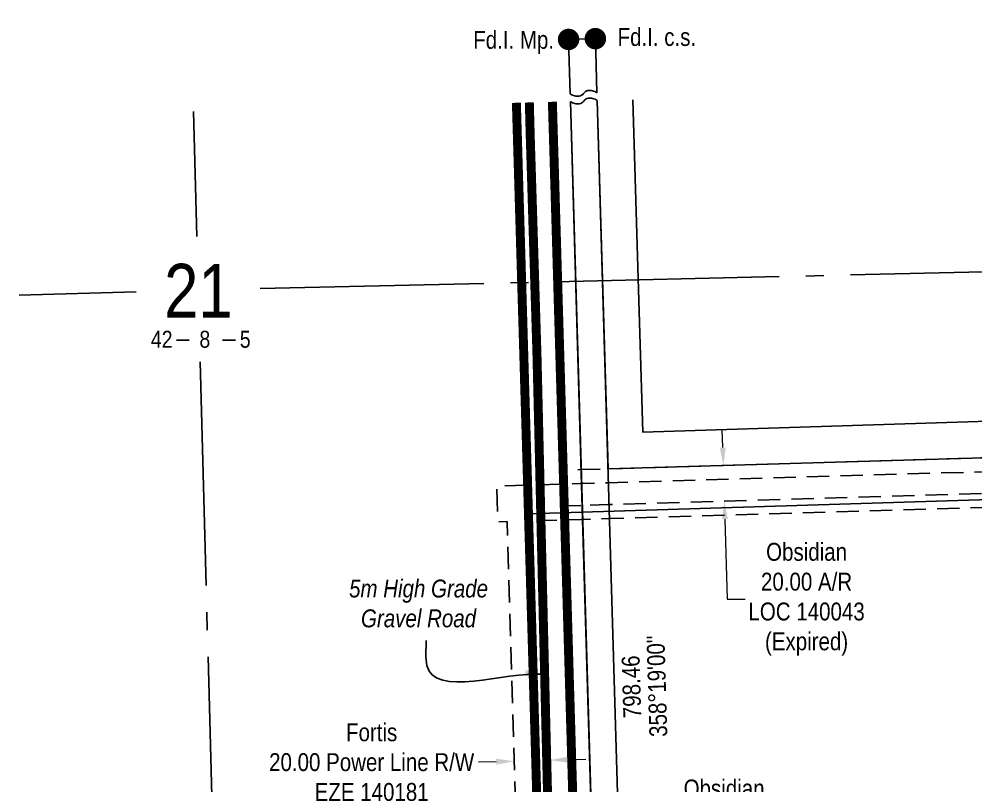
# Model space of a CAD drawing. Extents: x 627382 to 632469, y 5829498 to 5833219.
# Drawn here: x 628960 to 629495, y 5832791 to 5833219 of the extents above; entities that cross this region are included whole.
import ezdxf
from ezdxf.enums import TextEntityAlignment as Align

# ---------------------------------------------------------------- set-up
doc = ezdxf.new("R2010")
doc.units = 0
doc.header["$LTSCALE"] = 5
doc.header["$PDMODE"] = 34
doc.header["$PDSIZE"] = 0.03
for name, pattern in [('CENTERLINEX3', [5, 2.5, -1, 0.5, -1]), ('foc-ACCESSROAD', [3.75, 2.5, -1.25]), ('foc-FLOWLINE', [3.75, 2.5, -1.25]), ('foc-QUARTERLINE', [33, 25, -3, 2, -3])]:
    doc.linetypes.add(name, pattern=pattern)
doc.layers.get('Defpoints').update_dxf_attribs({"color": 9})
for name, color, linetype in [('10', 1, 'Continuous'), ('9', 3, 'Continuous'), ('AS-POWER', 104, 'foc-POWER'), ('AS-ROADS', 254, 'Continuous'), ('C-AR', 13, 'foc-ACCESSROAD'), ('C-RW', 13, 'Continuous'), ('F-EZE', 190, 'foc-FLOWLINE'), ('L-BD', 7, 'Continuous'), ('L-MON', 1, 'Continuous'), ('L-QSEC', 8, 'foc-QUARTERLINE'), ('L-SECLBL', 7, 'Continuous')]:
    doc.layers.add(name, color=color, linetype=linetype)
doc.layers.add('AS-TRAPPER BOUNDARY', color=7, linetype='CENTERLINEX3', true_color=0xb85c00, transparency=0.6)
for name, color, linetype, lineweight in [('C-AR-T', 13, 'Continuous', 9), ('C-RW-T', 13, 'Continuous', 9), ('F-EZE-T', 190, 'Continuous', 9), ('T-TEXT', 48, 'Continuous', 18)]:
    doc.layers.add(name, color=color, linetype=linetype, lineweight=lineweight)
doc.styles.add('80CG', font='ARIALN.TTF', dxfattribs={"height": 10})
doc.styles.add('80L', font='ARIALN.TTF', dxfattribs={"height": 10})
doc.styles.add('80LS', font='ARIALNI.TTF', dxfattribs={"height": 10})
doc.styles.add('foc-LtypeFont', font='ARIALN.TTF', dxfattribs={"height": 7.35})
doc.styles.add('SIMPLEX', font='ARIALN.TTF')
doc.linetypes.add('foc-POWER', pattern='A,6,-1,["P",foc-LtypeFont,S=0.2,R=0,X=-0.625,Y=-0.75],-1.24,4', length=12.24)
doc.dimstyles.new('Compass 5 000', dxfattribs={"dimscale": 5, "dimtxt": 9, "dimasz": 2, "dimexe": 0.2, "dimexo": 0.0625, "dimgap": 0.5, "dimtad": 0, "dimtih": 1, "dimtoh": 1, "dimzin": 0, "dimdsep": 46, "dimtxsty": '80CG', "dimcen": 0.1, "dimse1": 1, "dimse2": 1, "dimclrd": 256, "dimclrt": 256, "dimaunit": 1, "dimadec": 4, "dimazin": 0, "dimtfac": 0.06, "dimtofl": 0, "dimtmove": 0, "dimatfit": 1, "dimfxl": 0.2, "dimtolj": 1, "dimtzin": 0, "dimlwd": -1, "dimarcsym": 0})

# ---------------------------------------------------------------- blocks, each defined once
blk = doc.blocks.new('L-SECLBL')
at = {"layer": '9', "color": 7}
for p, q in [((-5.08, -27.83), (-12.29, -27.83)), ((20.7, -27.83), (13.5, -27.83))]:
    blk.add_line(p, q, dxfattribs=at)
at = {"layer": '10', "color": 2, "style": 'SIMPLEX'}
blk.add_attdef('SEC', text='', height=30, dxfattribs=at).set_placement((0, 0), align=Align.MIDDLE)
at = {"layer": '10', "color": 5, "style": '80L'}
blk.add_attdef('TWP', text='', height=9.5, dxfattribs=at).set_placement((-14.43, -27.37), align=Align.MIDDLE_RIGHT)
blk.add_attdef('RGE', text='', height=9.5, dxfattribs=at).set_placement((3.62, -27.37), align=Align.MIDDLE_CENTER)
blk.add_attdef('MER', text='', height=9.5, dxfattribs=at).set_placement((23.17, -27.37), align=Align.MIDDLE_LEFT)
blk = doc.blocks.new('*D35')
at = {"layer": 'Defpoints', "color": 0, "transparency": 16777216}
for p in [(629256.35, 5832819.5), (629236.37, 5832818.92), (629236.78, 5832804.77)]:
    blk.add_point(p, dxfattribs=at)
at = {"layer": 'F-EZE-T', "transparency": 16777216}
for p, q in [((629226.78, 5832804.48), (629216.79, 5832804.19)), ((629266.76, 5832805.64), (629276.76, 5832805.93))]:
    blk.add_line(p, q, dxfattribs=at)
for points in [[(629226.73, 5832806.14), (629226.83, 5832802.81), (629236.78, 5832804.77)], [(629266.71, 5832807.3), (629266.81, 5832803.97), (629256.77, 5832805.35)]]:
    blk.add_solid(points, dxfattribs=at)
at = {"layer": 'F-EZE-T', "transparency": 16777216, "insert": (629157.19, 5832804.19), "char_height": 10, "attachment_point": 5, "style": '80CG'}
blk.add_mtext('\\A1;Fortis\\P20.00 Power Line R/W\\PEZE 140181', dxfattribs=at)
blk = doc.blocks.new('*D41')
at = {"layer": 'C-AR-T', "transparency": 16777216}
for p, q in [((629353.37, 5832980.04), (629353.08, 5832990.04)), ((629354.54, 5832940.07), (629355.86, 5832895.26)), ((629355.86, 5832895.26), (629365.86, 5832895.26))]:
    blk.add_line(p, q, dxfattribs=at)
for points in [[(629355.04, 5832980.09), (629351.7, 5832980), (629353.66, 5832970.05)], [(629356.21, 5832940.12), (629352.88, 5832940.02), (629354.25, 5832950.06)]]:
    blk.add_solid(points, dxfattribs=at)
at = {"layer": 'Defpoints', "color": 0, "transparency": 16777216}
for p in [(629361.61, 5832970.28), (629354.25, 5832950.06), (629362.2, 5832950.3)]:
    blk.add_point(p, dxfattribs=at)
at = {"layer": 'C-AR-T', "transparency": 16777216, "insert": (629400.16, 5832895.26), "char_height": 10, "attachment_point": 5, "style": '80CG'}
blk.add_mtext('\\A1;Obsidian\\P20.00 A/R\\PLOC 140043\\P(Expired)', dxfattribs=at)
blk = doc.blocks.new('*D54')
at = {"layer": 'C-RW-T', "transparency": 16777216}
for p, q in [((629270.01, 5832771.48), (629260.02, 5832771.19)), ((629304.99, 5832772.51), (629314.99, 5832772.8))]:
    blk.add_line(p, q, dxfattribs=at)
for points in [[(629269.97, 5832773.15), (629270.06, 5832769.82), (629280.01, 5832771.78)], [(629304.95, 5832774.18), (629305.04, 5832770.84), (629295, 5832772.22)]]:
    blk.add_solid(points, dxfattribs=at)
at = {"layer": 'Defpoints', "color": 0, "transparency": 16777216}
for p in [(629295, 5832772.22), (629280.13, 5832767.77), (629295.12, 5832768.21)]:
    blk.add_point(p, dxfattribs=at)
at = {"layer": 'C-RW-T', "transparency": 16777216, "insert": (629354.08, 5832772.8), "char_height": 10, "attachment_point": 5, "style": '80CG'}
blk.add_mtext('\\A1;Obsidian\\P15.00 P/L R/W\\PPLA 111282', dxfattribs=at)
blk = doc.blocks.new('fdia')
at = {"color": 255, "const_width": 1}
blk.add_lwpolyline([(-0.5, 0, 1), (0.5, 0, 1)], format="xyb", close=True, dxfattribs=at)
blk = doc.blocks.new('Fdiaa')
blk.add_blockref('fdia', (0, 0))
blk = doc.blocks.new('fdib')
at = {"color": 1, "const_width": 1.6}
blk.add_lwpolyline([(-0.4, 0, 1), (0.4, 0, 1)], format="xyb", close=True, dxfattribs=at)
at = {"color": 1}
blk.add_circle((0, 0), 0.8, dxfattribs=at)
blk = doc.blocks.new('Fdibb')
blk.add_blockref('fdib', (0, 0))
blk = doc.blocks.new('fdicc')
for name in ['Fdibb', 'Fdiaa']:
    blk.add_blockref(name, (0, 0))
blk = doc.blocks.new('FDI')
blk.add_blockref('fdicc', (0, 0))

msp = doc.modelspace()

# ---------------------------------------------------------------- linework, layer by layer
at = {"layer": 'AS-POWER', "flags": 128}
for points in [[(628984.247, 5832135.646), (629177.329, 5832337.343), (629242.08, 5832402.77), (629229.239, 5832466.103), (629256.61, 5832526.99), (629254.112, 5832628.206), (629237.58, 5833172.691)], [(629244.552, 5832943.073), (629550.699, 5832952.425)]]:
    msp.add_lwpolyline(points, dxfattribs=at)
at = {"layer": 'AS-ROADS', "const_width": 5, "flags": 128}
msp.add_lwpolyline([(629166.762, 5832335.277), (629204.301, 5832373.678), (629226.991, 5832401.003), (629245.91, 5832437.826), (629259.685, 5832477.254), (629264.076, 5832520.986), (629260.463, 5832626.208), (629256.896, 5832728.034), (629254.462, 5832826.897), (629252.265, 5832917.658), (629249.516, 5833032.985), (629245.744, 5833155.303), (629245.279, 5833172.896)], dxfattribs=at)
at = {"layer": 'AS-TRAPPER BOUNDARY', "color": 114, "true_color": 0x008f47, "const_width": 4.998, "flags": 128}
for points in [[(629861.006, 5833189.3), (629863.959, 5833086.628), (629883.467, 5832351.918), (629753.191, 5832310.97), (629427.117, 5832468.544), (629336.885, 5832465.836), (629335.189, 5832530.948), (629277.069, 5832529.434), (629258.154, 5833173.239)], [(629238.048, 5833172.703), (629256.963, 5832528.91), (629213.352, 5832527.774), (629214.93, 5832467.214), (629214.14, 5832467.177), (629207.484, 5832466.836), (629076.395, 5832460.114), (628976.332, 5832454.982)]]:
    msp.add_lwpolyline(points, dxfattribs=at)
at = {"layer": 'C-AR', "flags": 128}
msp.add_lwpolyline([(629274.067, 5832947.709), (629264.788, 5832947.437), (629264.201, 5832967.421), (629273.468, 5832967.693), (629289.242, 5832968.156), (629543.536, 5832975.626), (629543.766, 5832967.846), (629544.126, 5832955.641), (629289.328, 5832948.157), (629274.067, 5832947.709)], close=True, dxfattribs=at)
at = {"layer": 'C-RW'}
for points in [[(629268.082, 5833177.783), (629267.191, 5833208.109), (629282.177, 5833208.547), (629283.07, 5833178.182)], [(629268.209, 5833173.507), (629275.07, 5832939.935), (629286.878, 5832538.023), (629276.353, 5832537.709), (629269.08, 5832537.491), (629256.245, 5832537.107), (629246.871, 5832536.826), (629244.563, 5832536.757), (629235.414, 5832536.498), (629222.478, 5832528.011), (629203.444, 5832527.481), (629232.283, 5832546.4), (629244.272, 5832546.759), (629251.415, 5832546.973), (629255.945, 5832547.109), (629263.365, 5832547.331), (629264.266, 5832547.181), (629276.532, 5832547.724), (629258.154, 5833173.239)], [(629283.197, 5833173.906), (629302.776, 5832507.497), (629287.788, 5832507.057), (629268.207, 5833173.507)], [(629303.183, 5833174.439), (629306.12, 5833074.462), (629308.639, 5832988.732), (629542.934, 5832996.036), (629554.668, 5832996.381), (629623.074, 5832906.01), (629607.114, 5832893.969), (629554.618, 5832963.549), (629551.21, 5832968.065), (629545.463, 5832975.682), (629543.536, 5832975.626), (629289.242, 5832968.156), (629283.197, 5833173.906)]]:
    msp.add_lwpolyline(points, dxfattribs=at)
for points in [[(629268.082, 5833177.783, 0.0981962), (629270.657, 5833176.506, 0.1150249), (629273.118, 5833176.417, 0.1891018), (629275.576, 5833177.983, -0.1891018), (629278.034, 5833179.548, -0.1150249), (629280.495, 5833179.46, -0.0981962), (629283.07, 5833178.182)], [(629268.209, 5833173.507, 0.0981962), (629270.784, 5833172.229, 0.1150249), (629273.245, 5833172.141, 0.1891018), (629275.703, 5833173.706, -0.1891018), (629278.161, 5833175.272, -0.1150249), (629280.622, 5833175.184, -0.0981962), (629283.197, 5833173.906)]]:
    msp.add_lwpolyline(points, format="xyb", dxfattribs=at)
at = {"layer": 'F-EZE', "flags": 128}
msp.add_lwpolyline([(629252.875, 5832939.283), (629264.261, 5832547.358), (629264.274, 5832546.924), (629263.365, 5832547.331), (629255.837, 5832550.702), (629253.545, 5832551.729), (629251.415, 5832546.973), (629246.871, 5832536.826), (629244.701, 5832531.982), (629244.563, 5832536.757), (629244.272, 5832546.759), (629232.887, 5832938.694), (629227.723, 5832938.544), (629227.134, 5832958.532), (629243.592, 5832959.016), (629263.701, 5832959.606), (629273.702, 5832959.9), (629288.97, 5832960.349), (629543.766, 5832967.846), (629551.21, 5832968.066), (629554.482, 5832968.161), (629554.618, 5832963.549), (629555.07, 5832948.172), (629544.354, 5832947.857), (629289.558, 5832940.36), (629274.301, 5832939.912), (629264.3, 5832939.618), (629252.875, 5832939.283)], close=True, dxfattribs=at)
at = {"layer": 'L-QSEC'}
for p, q in [((629057.74, 5833167.9), (629059.584, 5833097.91)), ((629094.859, 5833068.848), (629863.959, 5833086.628)), ((628960.248, 5833065.262), (629025.624, 5833067.004)), ((629061.428, 5833027.959), (629081.632, 5832261.363))]:
    msp.add_line(p, q, dxfattribs=at)

# ---------------------------------------------------------------- block references
at = {"layer": 'L-SECLBL', "xscale": 0.99966032, "yscale": 0.99966032, "zscale": 0.99966032}
msp.add_blockref('L-SECLBL', (629060.375, 5833067.929), dxfattribs=at).add_auto_attribs({'SEC': '21', 'TWP': '42', 'RGE': '8', 'MER': '5'})

# ---------------------------------------------------------------- texts
at = {"layer": 'L-BD', "style": '80L'}
for s, p in [("358°19'00''", (629316.561, 5832846.749)), ('798.46', (629302.322, 5832846.331))]:
    msp.add_text(s, height=9.9966, rotation=91.6829, dxfattribs=at).set_placement(p, align=Align.MIDDLE)
at = {"layer": 'L-MON', "char_height": 9.98843, "attachment_point": 1, "style": '80L', "bg_fill": 2}
for s, width, insert in [('\\pi1.0756;Fd.I. Mp.', 44.29295, (629212.847, 5833212.902)), ('\\pi1.0752;Fd.I. c.s.', 43.02523, (629293.494, 5833214.463))]:
    msp.add_mtext_dynamic_manual_height_columns(s, width=width, gutter_width=50, heights=[0], dxfattribs=dict(at, insert=insert))
at = {"layer": 'T-TEXT', "insert": (629183.382, 5832906.269), "char_height": 9.9966, "width": 77.46795, "attachment_point": 2, "style": '80LS'}
msp.add_mtext('5m High Grade\\PGravel Road', dxfattribs=at)

# ---------------------------------------------------------------- dimensions: what is measured, and where the dimension line sits
at = {"layer": 'C-AR-T'}
dim = msp.add_linear_dim(base=(629354.25, 5832950.064), p1=(629361.615, 5832970.282), p2=(629362.202, 5832950.298), angle=271.68227, text='Obsidian\\P20.00 A/R\\PLOC 140043\\P(Expired)', dimstyle='Compass 5 000', dxfattribs=at)
dim.commit()
dim.dimension.update_dxf_attribs({"geometry": '*D41', "text_midpoint": (629400.161, 5832895.257), "dimtype": 161})
at = {"layer": 'C-RW-T'}
dim = msp.add_aligned_dim(p1=(629280.128, 5832767.772), p2=(629295.116, 5832768.212), distance=4.005, text='Obsidian\\P15.00 P/L R/W\\PPLA 111282', dimstyle='Compass 5 000', dxfattribs=at)
dim.commit()
dim.dimension.update_dxf_attribs({"geometry": '*D54', "text_midpoint": (629354.076, 5832772.803)})
at = {"layer": 'F-EZE-T'}
dim = msp.add_linear_dim(base=(629236.777, 5832804.766), p1=(629256.355, 5832819.499), p2=(629236.366, 5832818.918), angle=181.66398, text='Fortis\\P20.00 Power Line R/W\\PEZE 140181', dimstyle='Compass 5 000', dxfattribs=at)
dim.commit()
dim.dimension.update_dxf_attribs({"geometry": '*D35', "text_midpoint": (629157.192, 5832804.185), "dimtype": 161})

# ---------------------------------------------------------------- leaders
at = {"layer": 'T-TEXT', "path_type": 1}
msp.add_leader([(629253.061, 5832853.33), (629188.035, 5832858.194), (629187.553, 5832872.179)], dimstyle='Compass 5 000', override={"dimgap": 0.5, "dimtad": 0}, dxfattribs=at)

# ---------------------------------------------------------------- next in the draw order: block references
at = {"layer": 'L-MON', "color": 6, "xscale": 4.998301600000002, "yscale": 4.998301600000002, "zscale": 4.998301600000002}
for p in [(629267.191, 5833208.109), (629282.177, 5833208.547)]:
    msp.add_blockref('FDI', p, dxfattribs=at)

doc.saveas('drawing.dxf')
